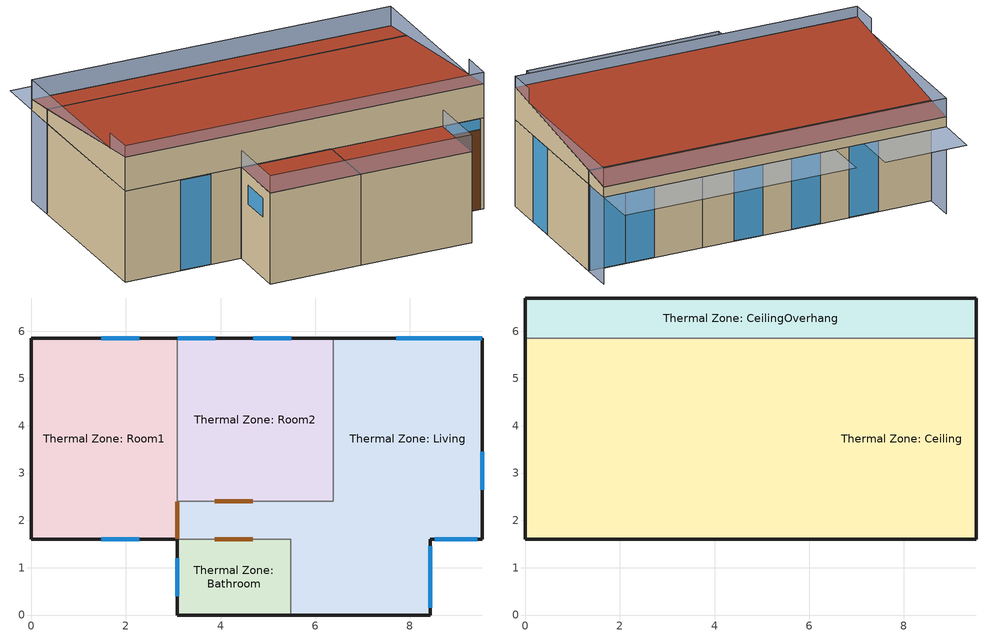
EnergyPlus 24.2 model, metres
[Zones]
Thermal Zone: Bathroom
 floor ground (Floor): 5.48,1.6 5.48,0 3.08,0 3.08,1.6 z0
 wall outside (Exterior Wall): 3.08,1.6 3.08,0 5.48,0 z0:2.4
 wall to Thermal Zone: Living (Interior Wall): 5.48,0 5.48,1.6 3.08,1.6 z0:2.4
 window (Window): 3.08,1.2 3.08,0.4 z1.6:2.1
 door inside (Interior Door): 4.68,1.6 3.88,1.6 z0:2.1
 roof outside (Plane Roof): 5.48,0 5.48,1.6 3.08,1.6 3.08,0 z2.4
Thermal Zone: Living
 floor ground (Floor): 6.38,2.4 5.48,1.6 3.08,1.6 3.08,2.4 z0; 6.38,2.4 8.43,1.6 8.43,0 5.48,0 5.48,1.6 z0; 9.53,5.85 9.53,1.6 8.43,1.6 6.38,2.4 6.38,5.85 z0
 wall outside (Exterior Wall): 5.48,0 8.43,0 8.43,1.6 9.53,1.6 9.53,5.85 6.38,5.85 z0:2.4
 wall to Thermal Zone: Room1 (Interior Wall): 3.08,2.4 3.08,1.6 z0:2.4
 wall to Thermal Zone: Room2 (Interior Wall): 6.38,5.85 6.38,2.4 3.08,2.4 z0:2.4
 window (Window): 8.43,0.15 8.43,1.45 z1.6:2.1; 9.53,2.65 9.53,3.45 / 9.52,5.85 8.52,5.85 / 8.51,5.85 7.71,5.85 z0.01:2.39; 8.53,1.6 9.43,1.6 z2.11:2.39
 door inside (Interior Door): 3.08,2.39 3.08,1.61 / 4.68,2.4 3.88,2.4 z0:2.1
 door (Exterior Door): 8.53,1.6 9.43,1.6 z0:2.1
 roof outside (Plane Roof): 8.43,0 8.43,1.6 5.48,1.6 5.48,0 z2.4
Thermal Zone: Room1
 floor ground (Floor): 3.08,5.85 3.08,1.6 0,1.6 0,5.85 z0
 wall outside (Exterior Wall): 3.08,5.85 0,5.85 0,1.6 3.08,1.6 z0:2.4
 wall to Thermal Zone: Room2 (Interior Wall): 3.08,2.4 3.08,5.85 z0:2.4
 window (Window): 2.28,5.85 1.48,5.85 / 1.48,1.6 2.28,1.6 z0.01:2.39
Thermal Zone: Room2
 floor ground (Floor): 6.38,5.85 6.38,2.4 3.08,2.4 3.08,5.85 z0
 wall outside (Exterior Wall): 6.38,5.85 3.08,5.85 z0:2.4
 window (Window): 5.49,5.85 4.69,5.85 / 3.89,5.85 3.09,5.85 z0.01:2.39
Thermal Zone: Ceiling
 floor to Thermal Zone: Living (Interior Ceiling): 6.38,2.4 6.38,1.6 3.08,1.6 3.08,2.4 z2.4; 9.53,5.85 9.53,1.6 6.38,1.6 6.38,5.85 z2.4
 floor to Thermal Zone: Room1 (Interior Ceiling): 3.08,5.85 3.08,1.6 0,1.6 0,5.85 z2.4
 floor to Thermal Zone: Room2 (Interior Ceiling): 6.38,5.85 6.38,2.4 3.08,2.4 3.08,5.85 z2.4
 wall outside (Interior Ceiling): 9.53,1.6,3.3 9.53,1.6,2.4 9.53,5.85,2.4 9.53,5.85,2.78
 wall outside (Exterior Wall): 0,1.6 9.53,1.6 z2.4:3.3; 0,1.6,3.3 0,5.85,2.78 0,5.85,2.4 0,1.6,2.4
 wall to Thermal Zone: CeilingOverhang (Exterior Wall): 9.53,5.85 0,5.85 z2.4:2.78
 roof outside (Traking Roof): 9.53,1.6,3.3 9.53,5.85,2.78 0,5.85,2.78 0,1.6,3.3
Thermal Zone: CeilingOverhang
 floor outside (Interior Ceiling): 9.53,6.7 9.53,5.85 0,5.85 0,6.7 z2.4
 wall outside (Interior Ceiling): 9.53,6.7 0,6.7 z2.4:2.68; 9.53,5.85,2.78 9.53,5.85,2.4 9.53,6.7,2.4 9.53,6.7,2.68; 0,5.85,2.78 0,6.7,2.68 0,6.7,2.4 0,5.85,2.4
 roof outside (Traking Roof): 9.53,5.85,2.78 9.53,6.7,2.68 0,6.7,2.68 0,5.85,2.78
shading: 0,6.7 0,5.85 / 9.53,5.85 9.53,6.7 z0:2.4; 0,1.6 9.53,1.6 z3.3:3.6; 9.53,6.7 0,6.7 z2.68:3.2; 3.08,1.6 3.08,0 / 3.08,0 8.43,0 / 8.43,0 8.43,1.6 z2.4:2.85; 9.53,2.4,3.2 9.53,6.7,2.68 9.53,6.7,3.2; 0,6.7,3.2 0,6.7,2.68 0,2.4,3.2; 0,2.4,3.6 0,2.4,3.2 0,1.6,3.3 0,1.6,3.6; 9.53,1.6,3.6 9.53,1.6,3.3 9.53,2.4,3.2 9.53,2.4,3.6; 9.53,6.7 9.53,7.9 3.08,7.9 3.08,6.7 z2.4; 2.28,6.7 2.28,7.9 0,7.9 0,6.7 z2.4
[Building]
Building 1
[Construction]
Exterior Door: chapa, Polisocianurato Puerta
Exterior Wall: Revestimiento Ext, OSB 11mm, EPS 20mm, Lana de Vidrio, OSB 11mm, placa_yeso
Floor: contrapiso, Caramico
Interior Ceiling: placa_yeso
Interior Door: Madera Puerta
Interior Wall: placa_yeso, Lana de Vidrio, placa_yeso
Plane Roof: Membrana Geotextil, Mortero Nivel, EPS 20mm, OSB 11mm, OSB 11mm, EPS 90mm, placa_yeso
Traking Roof: chapa, Polisocianurato, chapa
Window: Clear 3mm, Window Air, Clear 3mm
[Material]
Name | Conductivity | Density | Roughness | Solar absorptance | Specific heat | Thermal absorptance | Thickness | Visible absorptance
Caramico | 2 | 2000 | Smooth | 0.4 | 800 | 0.3 | 0.002 | 0.4
EPS 20mm | 0.035 | 25 | MediumSmooth | 0.8 | 1500 | 0.98 | 0.02 | 0.7
EPS 90mm | 0.035 | 25 | MediumSmooth | 0.8 | 1500 | 0.98 | 0.09 | 0.7
Lana de Vidrio | 0.0432 | 91 | MediumRough | 0.5 | 837 | 0.9 | 0.05 | 0.5
Madera Puerta | 0.15 | 608 | MediumSmooth | 0.5 | 1630 | 0.9 | 0.0254 | 0.5
Membrana Geotextil | 0.5 | 900 | Smooth | 0.5 | 1200 | 0.9 | 0.002 | 0.4
Mortero Nivel | 0.4 | 750 | Smooth | 0.3 | 1350 | 0.6 | 0.05 | 0.3
OSB 11mm | 0.15 | 750 | MediumRough | 0.3 | 1800 | 0.8 | 0.011 | 0.2
Polisocianurato | 0.03 | 35 | Smooth | 0.8 | 1300 | 0.9 | 0.08 | 0.7
Polisocianurato Puerta | 0.03 | 35 | Smooth | 0.8 | 1300 | 0.9 | 0.025 | 0.7
Revestimiento Ext | 0.4 | 1000 | MediumRough | 0.7 | 1500 | 0.95 | 0.005 | 0.6
chapa | 45.28 | 7824 | Smooth | 0.7 | 500 | 0.9 | 0.0008 | 0.7
contrapiso | 1.7296 | 2243 | MediumRough | 0.65 | 837 | 0.9 | 0.2033 | 0.65
placa_yeso | 0.16 | 784.9 | Smooth | 0.4 | 830 | 0.9 | 0.0127 | 0.4
[WindowMaterial:Gas]
Window Air: Gas type=Air; Thickness=0.0127
[WindowMaterial:Glazing]
Clear 3mm: Back side infrared hemispherical emissivity=0.84; Back side solar reflectance at normal incidence=0; Back side visible reflectance at normal incidence=0; Conductivity=0.9; Dirt correction factor for solar and visible transmittance=1; Front side infrared hemispherical emissivity=0.84; Front side solar reflectance at normal incidence=0.075; Front side visible reflectance at normal incidence=0.081; Infrared transmittance at normal incidence=0; Optical data type=SpectralAverage; Solar diffusing=No; Solar transmittance at normal incidence=0.837; Thickness=0.003; Visible transmittance at normal incidence=0.898
[WindowMaterial:Shade]
Madera: Airflow permeability=0.5; Bottom opening multiplier=0.5; Conductivity=0.15; Infrared hemispherical emissivity=0.9; Infrared transmittance=0; Left side opening multiplier=0.5; Right side opening multiplier=0.5; Shade to glass distance=0.05; Solar reflectance=0.25; Solar transmittance=0.05; Thickness=3; Top opening multiplier=0.5; Visible reflectance=0.3; Visible transmittance=0.05
[ElectricEquipment] Design level calculation method=EquipmentLevel
Name | Design level | End use subcategory | Fraction radiant | Schedule | Zone or zonelist or space or spacelist
Computadora | 65 | School | 0.3 | computer_schedule | Room2
Musica | 1000 | Entertainment |  | music_schedule | Living
Television | 85 | Entertainment |  | televisor_schedule | Living
[Lights] Design level calculation method=LightingLevel; Fraction replaceable=1; Return air fraction calculated from plenum temperature=No; Schedule=light_year
Name | End use subcategory | Lighting level | Zone or zonelist or space or spacelist
Bathroom Light | Clean | 60 | Thermal Zone: Bathroom
Kitchen Light | Cook | 100 | Thermal Zone: Living
Living Light | Entertainment | 250 | Thermal Zone: Living
Room1 Light | General | 40 | Thermal Zone: Room1
Room2 Light | General | 20 | Thermal Zone: Room2
[People] Carbon dioxide generation rate=3.82e-08; Enable ashrae 55 comfort warnings=No; Fraction radiant=0.3; Mean radiant temperature calculation type=EnclosureAveraged; Number of people=1; Number of people calculation method=People; Thermal comfort model 1 type=AdaptiveCEN15251; Work efficiency schedule=Work Efficiency
Name | Activity level schedule | Number of people schedule | Zone or zonelist or space or spacelist | Cold stress temperature threshold | Heat stress temperature threshold | Sensible heat fraction
Living Occupancy | activity_living | occupancy_living | Thermal Zone: Living
Room1 Occupancy | activity_room1 | occupancy_room1 | Thermal Zone: Room1 | 15.56 | 30 | Autocalculate
Room2 Occupancy | activity_room2 | occupancy_room2 | Thermal Zone: Room2 | 15.56 | 30 | Autocalculate
[Space] Space type=189.1-2009 - Office - OpenOffice - CZ4-8
Name | Zone
Bathroom | Thermal Zone: Bathroom
Ceiling | Thermal Zone: Ceiling
CeilingOverhang | Thermal Zone: CeilingOverhang
Living | Thermal Zone: Living
Room1 | Thermal Zone: Room1
Room2 | Thermal Zone: Room2
[ThermostatSetpoint:DualSetpoint]
Name | Cooling setpoint temperature schedule | Heating setpoint temperature schedule
thermostat Living | HVACCoolingLiving | HVACHeatingLiving
thermostat Room1 | HVACCoolingRoom1 | HVACHeatingRoom1
thermostat Room2 | HVACCoolingRoom2 | HVACHeatingRoom2
[WindowShadingControl]
room1_north_shading: Zone=Thermal Zone: Room1; Fenestration surface name 1=room1_N_window; Glare control is active=No; Multiple surface control type=Sequential; Shading control is scheduled=No; Shading control type=AlwaysOff; Shading device material=Madera; Shading type=ExteriorShade
[Zone] Multiplier=1; Part of total floor area=Yes
Thermal Zone: Bathroom; Thermal Zone: Ceiling; Thermal Zone: CeilingOverhang; Thermal Zone: Living; Thermal Zone: Room1; Thermal Zone: Room2
[ZoneControl:Thermostat] Control type schedule=HVACTemplate-Always 4
Name | Zone or zonelist | Control 1
Thermal Zone: Living Thermostat | Thermal Zone: Living | thermostat Living
Thermal Zone: Room1 Thermostat | Thermal Zone: Room1 | thermostat Room1
Thermal Zone: Room2 Thermostat | Thermal Zone: Room2 | thermostat Room2
[Zone equipment]
Thermal Zone: Living: Thermal Zone: Living Ideal Loads Air System
Thermal Zone: Room1: Thermal Zone: Room1 Ideal Loads Air System
Thermal Zone: Room2: Thermal Zone: Room2 Ideal Loads Air System
[ZoneHVAC:IdealLoadsAirSystem] Cooling limit=LimitCapacity; Cooling sensible heat ratio=0.7; Dehumidification control type=None; Demand controlled ventilation type=None; Heat recovery type=None; Heating limit=LimitFlowRateAndCapacity; Humidification control type=None; Latent heat recovery effectiveness=0.65; Maximum cooling air flow rate=0.5; Maximum heating air flow rate=0.5; Maximum heating supply air humidity ratio=0.0156; Maximum heating supply air temperature=50; Maximum sensible heating capacity=2500; Maximum total cooling capacity=2500; Minimum cooling supply air humidity ratio=0.0077; Minimum cooling supply air temperature=13; Outdoor air economizer type=NoEconomizer; Sensible heat recovery effectiveness=0.7
Name | Availability schedule
Thermal Zone: Living Ideal Loads Air System | HVAC_avialability_l
Thermal Zone: Room1 Ideal Loads Air System | HVAC_avialability_r1
Thermal Zone: Room2 Ideal Loads Air System | HVAC_avialability_r2
[Schedule:Compact]
HVACCoolingLiving; HVACCoolingRoom1; HVACCoolingRoom2: Through: 12/31, For: AllDays, Until: 7:00, 25, Until: 23:00, 28, Until: 24:00, 25
HVACHeatingLiving; HVACHeatingRoom1: Through: 12/31, For: AllDays, Until: 7:00, 17, Until: 23:00, 20, Until: 24:00, 17
HVACHeatingRoom2: Through: 12/31, For: AllDays, Until: 7:00, 17, Until: 23:00, 20, Until: 24:00, 25
HVACTemplate-Always 4: Through: 12/31, For: AllDays, Until: 24:00, 4
Work Efficiency: Through: 12/31, For: Alldays, Until: 24:00, 0
computer_schedule: Through: 12/15, For: WeekDays, Until: 8:00, 0, Until: 17:00, 1, Until: 24:00, 0, For: AllOtherDays, Until: 24:00, 0, Through: 12/31, For: AllDays, Until: 24:00, 0
music_schedule: Through: 12/31, For: WeekDays, Until: 19:00, 0, Until: 21:00, 0.5, Until: 24:00, 0, For: AllOtherDays, Until: 12:00, 0, Until: 21:00, 0.7, Until: 24:00, 0
televisor_schedule: Through: 12/31, For: WeekDays, Until: 19:00, 0, Until: 21:00, 1, Until: 24:00, 0, For: AllOtherDays, Until: 12:00, 0, Until: 21:00, 1, Until: 24:00, 0
[Schedule:Constant]
Name | Hourly value
HVAC_avialability_l; HVAC_avialability_r2 | 0
HVAC_avialability_r1 | 1
[Schedule:Day:Hourly]
living_saturday: 0, 0, 0, 0, 0, 0, 0, 0, 0.4, 1, 0.6, 0.6, 1, 1, 0.1, 0.9, 0.7, 0.7, 0.9, 1, 1, 0.6, 0.6, 0
living_saturday_activity: 70, 70, 70, 70, 70, 70, 70, 70, 171, 190, 250, 250, 171, 190, 126, 126, 126, 126, 171, 190, 171, 126, 126, 70
living_sunday: 0, 0, 0, 0, 0, 0, 0, 0.4, 1, 0, 0, 0, 0, 0, 0, 0, 0.4, 0.7, 0.9, 1, 0.4, 0, 0, 0
living_sunday_activity: 70, 70, 70, 70, 70, 70, 70, 171, 190, 70, 70, 70, 70, 70, 70, 70, 250, 126, 126, 176, 190, 70, 70, 70
living_weekday: 0, 0, 0, 0, 0, 0, 0.4, 0.55, 0, 0, 0, 0, 0, 0, 0.3, 0.55, 0.59, 0.95, 0.6, 0.6, 1, 1, 0.55, 0
living_weekday_activity: 70, 70, 70, 70, 70, 70, 171, 190, 70, 70, 70, 70, 70, 70, 176, 190, 250, 126, 126, 126, 185, 176, 190, 70
room1_saturday: 1, 1, 1, 1, 1, 1, 1, 1, 1, 0.4, 0, 0.1, 0.1, 0, 0, 0.9, 0.05, 0.1, 0.1, 0, 0, 0, 0.1, 0.5
room1_saturday_activity: 72, 72, 72, 72, 72, 72, 72, 72, 72, 72, 70, 126, 126, 70, 70, 99, 99, 99, 126, 70, 70, 70, 99, 72
room1_sunday: 1, 1, 1, 1, 1, 1, 1, 1, 0.3, 0, 0, 0, 0, 0, 0, 0, 0, 0.1, 0, 0, 0, 0.1, 1, 1
room1_sunday_activity: 72, 72, 72, 72, 72, 72, 72, 72, 72, 70, 70, 70, 70, 70, 70, 70, 70, 80, 70, 70, 70, 99, 72, 72
room1_weekday: 1, 1, 1, 1, 1, 1, 1, 0.5, 0.3, 0, 0, 0, 0, 0, 0, 0.1, 0, 0.1, 0, 0, 0, 0, 0.2, 1
room1_weekday_activity: 72, 72, 72, 72, 72, 72, 72, 72, 72, 70, 70, 70, 70, 70, 70, 126, 70, 126, 70, 70, 70, 70, 99, 72
room2_saturday_activity: 72, 72, 72, 72, 72, 72, 72, 72, 72, 72, 70, 126, 126, 70, 70, 80, 80, 126, 126, 70, 70, 70, 72, 72
room2_sunday_activity: 72, 72, 72, 72, 72, 72, 72, 72, 72, 70, 70, 70, 70, 70, 70, 70, 70, 126, 126, 126, 70, 99, 72, 72
room2_weekday1_activity: 72, 72, 72, 72, 72, 72, 72, 72, 72, 70, 70, 70, 70, 70, 70, 126, 126, 99, 99, 70, 70, 70, 72, 72
room2_weekday2_activity: 72, 72, 72, 72, 72, 72, 72, 72, 72, 70, 70, 70, 70, 70, 70, 126, 126, 70, 70, 70, 70, 70, 72, 72
summer_weekday: 0, 0, 0, 0, 0, 0.5, 0.2, 0, 0, 0, 0, 0, 0, 0, 0, 0, 0, 0, 0, 0.5, 1, 1, 0.8, 0.3
summer_weekend: 0, 0, 0, 0, 0, 0, 0, 0, 0, 0, 0, 0, 0, 0, 0, 0, 0, 0, 0.2, 0.5, 1, 1, 1, 0.5
winter_weekday: 0, 0, 0, 0, 0, 0.5, 0.5, 0.5, 0.2, 0, 0, 0, 0, 0, 0, 0, 0, 0.2, 0.7, 1, 1, 1, 0.8, 0.3
winter_weekend: 0, 0, 0, 0, 0, 0, 0, 0, 0, 0, 0, 0, 0, 0, 0, 0, 0, 0.5, 0.5, 0.8, 1, 1, 1, 0.5
[Schedule:Week:Daily]
activity_living_week: living_sunday_activity, living_weekday_activity, living_weekday_activity, living_weekday_activity, living_weekday_activity, living_weekday_activity, living_saturday_activity, living_sunday_activity, living_weekday_activity, living_weekday_activity, living_weekday_activity, living_weekday_activity
activity_room1_week: room1_sunday_activity, room1_weekday_activity, room1_weekday_activity, room1_weekday_activity, room1_weekday_activity, room1_weekday_activity, room1_saturday_activity, room1_sunday_activity, room1_weekday_activity, room1_weekday_activity, room1_weekday_activity, room1_weekday_activity
activity_room2_week: room2_sunday_activity, room2_weekday1_activity, room2_weekday2_activity, room2_weekday1_activity, room2_weekday2_activity, room2_weekday1_activity, room2_saturday_activity, room2_sunday_activity, room2_weekday1_activity, room2_weekday1_activity, room2_weekday1_activity, room2_weekday2_activity
living_week: living_sunday, living_weekday, living_weekday, living_weekday, living_weekday, living_weekday, living_saturday, living_sunday, living_weekday, living_weekday, living_weekday, living_weekday
room1_week: room1_sunday, room1_weekday, room1_weekday, room1_weekday, room1_weekday, room1_weekday, room1_saturday, room1_sunday, room1_weekday, room1_weekday, room1_weekday, room1_weekday
summer_week: summer_weekend, summer_weekday, summer_weekday, summer_weekday, summer_weekday, summer_weekday, summer_weekend, summer_weekend, summer_weekday, winter_weekday, summer_weekday, summer_weekend
winter_week: winter_weekend, winter_weekday, winter_weekday, winter_weekday, winter_weekday, winter_weekday, winter_weekend, winter_weekend, summer_weekday, winter_weekday, winter_weekday, winter_weekend
[Schedule:Year]
activity_living: activity_living_week, 1, 1, 12, 31
activity_room1: activity_room1_week, 1, 1, 12, 31
activity_room2: activity_room2_week, 1, 1, 12, 31
light_year: summer_week, 1, 1, 5, 14, winter_week, 5, 15, 10, 14, summer_week, 10, 15, 12, 31
occupancy_living: living_week, 1, 1, 12, 31
occupancy_room1; occupancy_room2: room1_week, 1, 1, 12, 31
[AirflowNetwork:MultiZone:Component:SimpleOpening] Air mass flow exponent when opening is closed=0.65; Discharge coefficient=1; Minimum density difference for two way flow=0.001
Name | Air mass flow coefficient when opening is closed
DoorOpening | 0.00125
WindowOpening | 0.05
[AirflowNetwork:MultiZone:ExternalNode] External node height=1.524
Name | Wind pressure coefficient curve
EFacade | EFacade_WPCValue
NFacade | NFacade_WPCValue
SFacade | SFacade_WPCValue
WFacade | WFacade_WPCValue
[AirflowNetwork:MultiZone:ReferenceCrackConditions]
ReferenceCrackConditions: Reference barometric pressure=91777; Reference humidity ratio=0.005; Reference temperature=20
[AirflowNetwork:MultiZone:Surface] Equivalent rectangle aspect ratio=1; Equivalent rectangle method=PolygonHeight; Indoor and outdoor enthalpy difference upper limit for minimum venting open factor=300000; Indoor and outdoor temperature difference upper limit for minimum venting open factor=100; Window door opening factor or crack factor=1
Name | Leakage component | Surface | Ventilation control mode | Venting availability schedule
AirflowNetwork:MultiZone:Surface 1 | WindowOpening | room1_N_window | Constant | Always On Discrete
AirflowNetwork:MultiZone:Surface 2 | WindowOpening | room1_S_window | Constant | Always On Discrete
AirflowNetwork:MultiZone:Surface 3 | WindowOpening | Bathroom_W_window | NoVent | Always Off Discrete
AirflowNetwork:MultiZone:Surface 4 | WindowOpening | kitchen_E_window | NoVent | Always Off Discrete
AirflowNetwork:MultiZone:Surface 5 | WindowOpening | living_E_window | NoVent | Always Off Discrete
AirflowNetwork:MultiZone:Surface 6 | WindowOpening | living_NE_window | NoVent | Always Off Discrete
AirflowNetwork:MultiZone:Surface 7 | WindowOpening | living_NW_window | NoVent | Always Off Discrete
AirflowNetwork:MultiZone:Surface 8 | DoorOpening | living_door | NoVent | Always Off Discrete
AirflowNetwork:MultiZone:Surface 9 | WindowOpening | room2_NE_window | NoVent | Always Off Discrete
AirflowNetwork:MultiZone:Surface 10 | CR Bathroom | Bathroom_S_wall | Constant | Always On Discrete
AirflowNetwork:MultiZone:Surface 11 | CR Kitchen | kitchen_S_wall | Constant | Always On Discrete
AirflowNetwork:MultiZone:Surface 12 | WindowOpening | room2_NW_window | NoVent | Always Off Discrete
AirflowNetwork:MultiZone:Surface 13 | DoorOpening | hall_room1_door | NoVent | Always Off Discrete
AirflowNetwork:MultiZone:Surface 14 | DoorOpening | hall_room2_door | NoVent | Always Off Discrete
AirflowNetwork:MultiZone:Surface 15 | DoorOpening | hall_Bathroom_door | NoVent | Always Off Discrete
[AirflowNetwork:MultiZone:Surface:Crack] Air mass flow exponent=0.677; Reference crack conditions=ReferenceCrackConditions
Name | Air mass flow coefficient at reference conditions
CR Bathroom | 0.015
CR Kitchen | 0.01
[AirflowNetwork:MultiZone:WindPressureCoefficientArray]
Every 30 Degrees: Wind direction 1=0; Wind direction 2=30; Wind direction 3=60; Wind direction 4=90; Wind direction 5=120; Wind direction 6=150; Wind direction 7=180; Wind direction 8=210; Wind direction 9=240; Wind direction 10=270; Wind direction 11=300; Wind direction 12=330
[AirflowNetwork:MultiZone:WindPressureCoefficientValues] Airflownetwork multizone windpressurecoefficientarray=Every 30 Degrees
Name | Wind pressure coefficient value 1 | Wind pressure coefficient value 2 | Wind pressure coefficient value 3 | Wind pressure coefficient value 4 | Wind pressure coefficient value 5 | Wind pressure coefficient value 6 | Wind pressure coefficient value 7 | Wind pressure coefficient value 8 | Wind pressure coefficient value 9 | Wind pressure coefficient value 10 | Wind pressure coefficient value 11 | Wind pressure coefficient value 12
EFacade_WPCValue | -0.56 | 0.04 | 0.48 | 0.6 | 0.48 | 0.04 | -0.56 | -0.56 | -0.42 | -0.37 | -0.42 | -0.56
NFacade_WPCValue | 0.6 | 0.48 | 0.04 | -0.56 | -0.56 | -0.42 | -0.37 | -0.42 | -0.56 | -0.56 | 0.04 | 0.48
SFacade_WPCValue | -0.37 | -0.42 | -0.56 | -0.56 | 0.04 | 0.48 | 0.6 | 0.48 | 0.04 | -0.56 | -0.56 | -0.42
WFacade_WPCValue | -0.56 | -0.56 | -0.42 | -0.37 | -0.42 | -0.56 | -0.56 | 0.04 | 0.48 | 0.6 | 0.48 | 0.04
[AirflowNetwork:MultiZone:Zone] Facade width=9.95; Indoor and outdoor enthalpy difference upper limit for minimum venting open factor=300000; Indoor and outdoor temperature difference upper limit for minimum venting open factor=100; Single sided wind pressure coefficient algorithm=Standard; Ventilation control mode=Constant
Name | Zone
AirflowNetwork:MultiZone:Zone 1 | Thermal Zone: Room1
AirflowNetwork:MultiZone:Zone 2 | Thermal Zone: Bathroom
AirflowNetwork:MultiZone:Zone 3 | Thermal Zone: Room2
AirflowNetwork:MultiZone:Zone 4 | Thermal Zone: Living
[AirflowNetwork:SimulationControl]
AirFlowControl: Absolute airflow convergence tolerance=1e-06; Airflownetwork control=MultizoneWithoutDistribution; Allow unsupported zone equipment=No; Building type=LowRise; Convergence acceleration limit=0; Do distribution duct sizing calculation=No; Height dependence of external node temperature=No; Height selection for local wind pressure calculation=ExternalNode; Initialization type=ZeroNodePressures; Maximum number of iterations=500; Ratio of building width along short axis to width along long axis=0.67; Relative airflow convergence tolerance=0.0001; Solver=SkylineLU; Wind pressure coefficient type=Input
